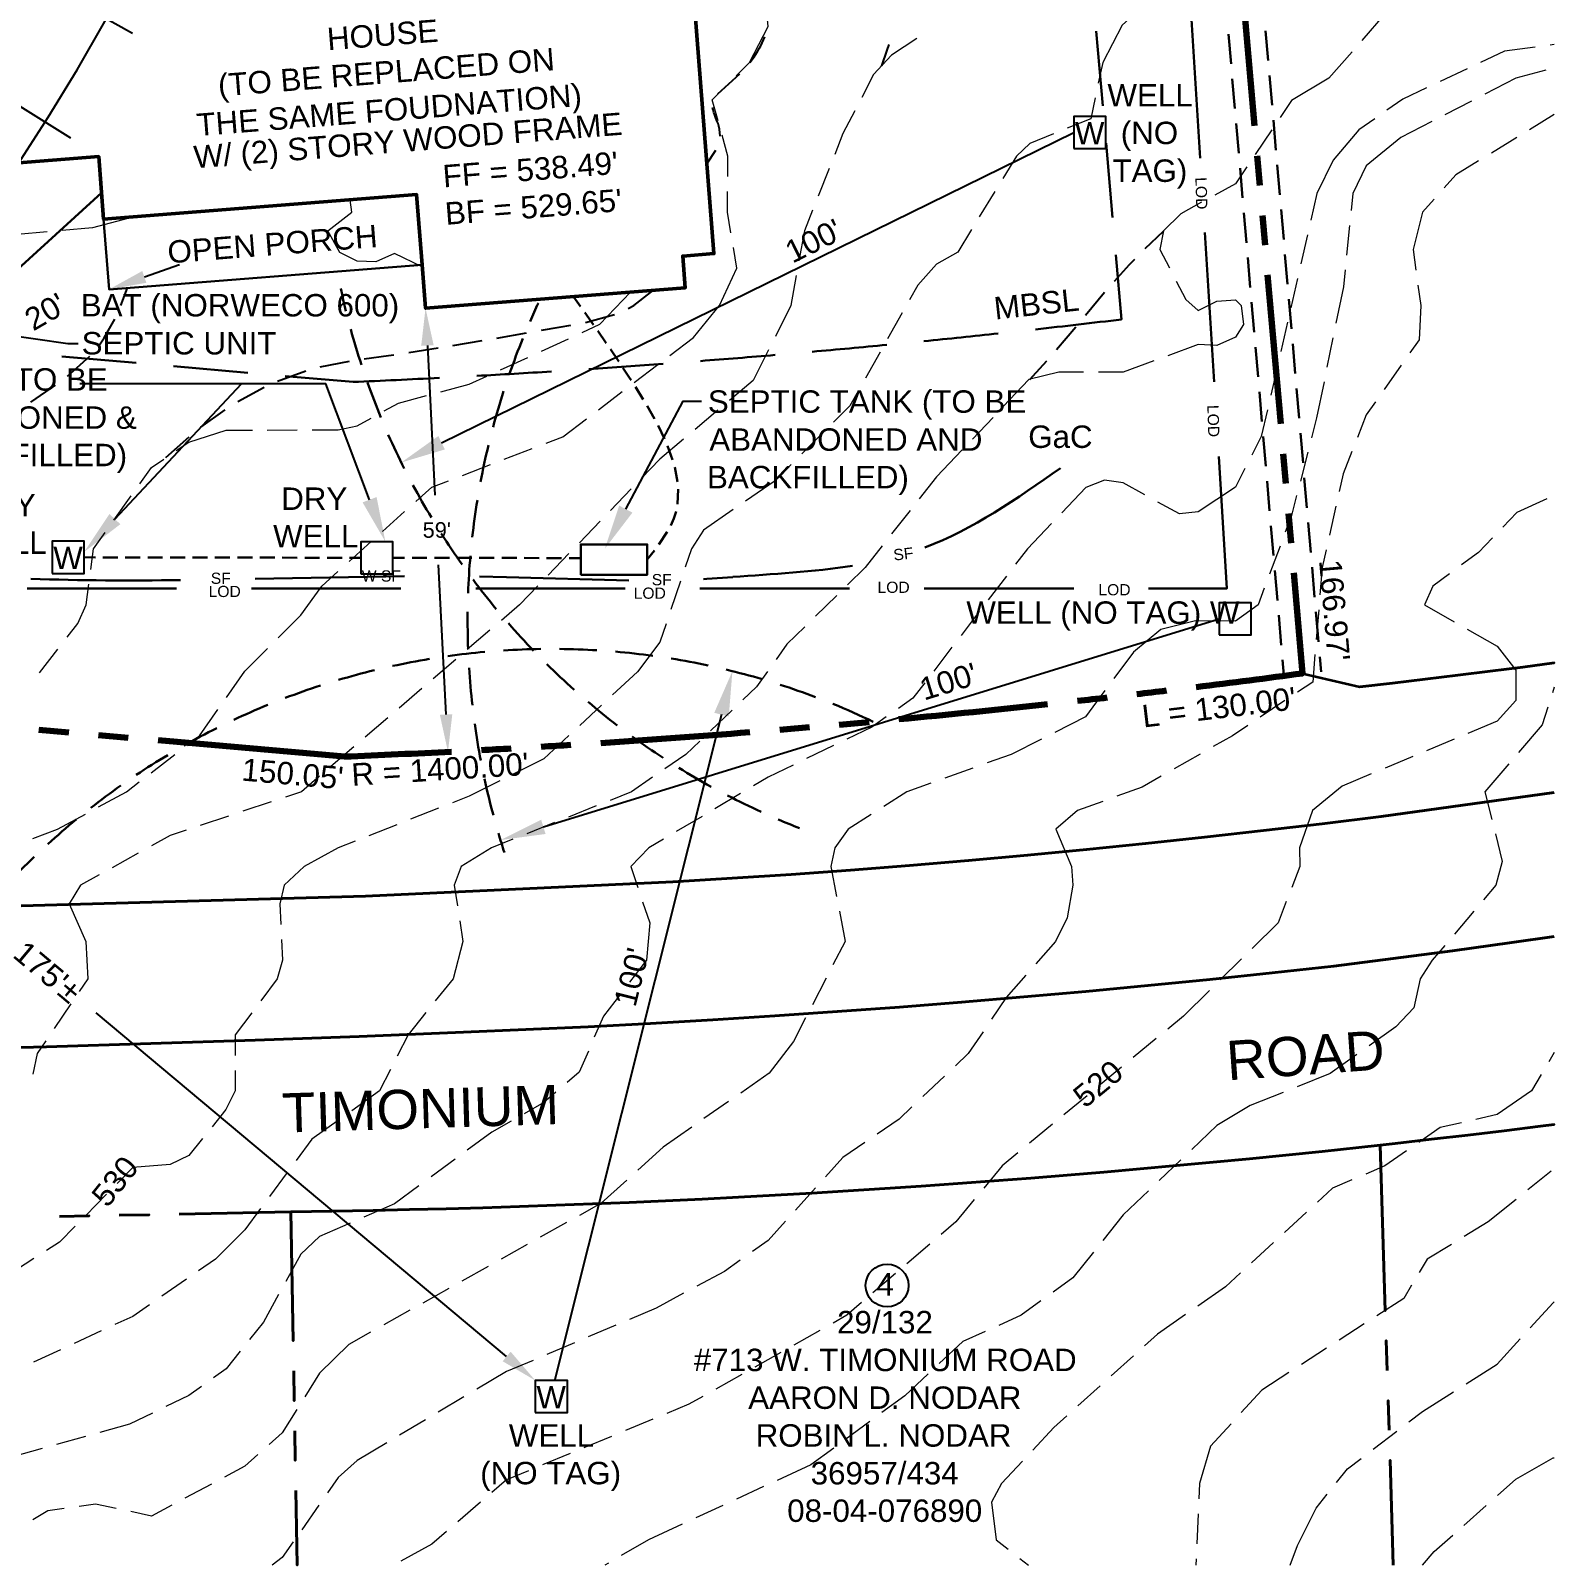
# Model space of a CAD drawing. Header units: inches. Extents: x -415 to 14109, y -1276 to 3235.
# Drawn here: x 11391 to 13911, y -1223 to 1314 of the extents above; entities that cross this region are included whole.
import ezdxf

# ---------------------------------------------------------------- set-up
doc = ezdxf.new("R2010")
doc.units = ezdxf.units.IN
doc.header["$MEASUREMENT"] = 0
for name, color, linetype in [('Buildings', 7, 'Continuous'), ('Parcels', 7, 'Continuous'), ('PDF_0', 7, 'Continuous'), ('Road_Edge_Of_Pavement', 7, 'Continuous'), ('SOIL', 7, 'Continuous'), ('Text', 7, 'Continuous'), ('Zoning', 7, 'Continuous')]:
    doc.layers.add(name, color=color, linetype=linetype)
doc.layers.add('Contours', color=7, linetype='Continuous', true_color=0x757575)
doc.styles.add('PDF Arial', font='arial.ttf')

msp = doc.modelspace()

# ---------------------------------------------------------------- linework, layer by layer
at = {"layer": 'Buildings', "lineweight": 50}
msp.add_lwpolyline([(11218.14773, 1083.70789), (11195.79241, 1368.62284), (11931.58915, 1426.37409), (12480.0529, 1469.41963), (12521.15306, 945.60278), (12469.63361, 941.56365), (12473.73868, 889.07151), (12044.20655, 855.35718), (12038.56826, 927.15469), (12029.45138, 1043.20123), (11511.80038, 1002.57917), (11503.68916, 1106.11267)], close=True, dxfattribs=at)
at = {"layer": 'Contours', "lineweight": 20}
for points in [[(12557.83492, 1239.30489), (12579.94294, 1261.51183), (12610.83813, 1320.89522), (12605.57903, 1371.57388)], [(13220.00417, 1344.76727), (13196.36292, 1323.20329), (13164.13235, 1261.37994), (13156.74652, 1227.10508)], [(13726.70832, 1368.57338), (13692.59832, 1363.97373), (13630.79146, 1341.73381), (13592.54341, 1297.86396)], [(12856.89505, 1300.94689), (12814.69031, 1273.8765), (12785.147, 1241.61296), (12765.5119, 1203.76058)], [(13576.30448, 1279.23453), (13538.07292, 1235.36468), (13476.24958, 1198.45202), (13457.57068, 1170.78813)], [(13879.27185, 1286.99954), (13828.27996, 1280.24019), (13788.96031, 1261.74264)], [(13910.79352, 1291.17055), (13903.78687, 1290.24732)], [(13766.5885, 1251.20794), (13721.84488, 1230.13855)], [(13897.01103, 1248.81744), (13847.1402, 1235.36468), (13795.98344, 1209.13509)], [(12527.91242, 1165.11687), (12518.30095, 1199.57308), (12540.40897, 1221.78003)], [(13699.47307, 1219.62033), (13660.15343, 1201.1063), (13634.00627, 1182.6747)], [(13151.55336, 1202.93627), (13144.18402, 1168.66141), (13105.3095, 1152.88409)], [(13773.99081, 1197.84203), (13729.98908, 1175.27239)], [(12754.11992, 1181.81742), (12734.46834, 1143.96504), (12720.81774, 1109.55829)], [(13613.79416, 1168.41412), (13587.647, 1149.98252), (13544.81579, 1100.07871), (13518.14108, 1045.0312), (13508.00205, 1000.79866)], [(13910.79352, 1175.38779), (13869.95713, 1150.42764)], [(13082.41013, 1143.56937), (13043.5521, 1127.79206), (13021.51001, 1106.85455), (12998.69308, 1069.59568)], [(13443.72225, 1150.29575), (13416.05837, 1109.32748)], [(13707.97997, 1163.99581), (13656.83969, 1137.74974), (13599.87978, 1090.78048), (13577.7223, 1045.0312), (13574.85369, 1016.95516)], [(12543.88757, 1072.84347), (12544.16783, 1106.85455), (12534.55636, 1141.29428)], [(13848.85477, 1137.53542), (13806.66651, 1111.75096)], [(13785.56414, 1098.85873), (13748.04149, 1075.94288), (13728.7691, 1054.26349)], [(12711.70086, 1086.57649), (12693.46709, 1040.61289)], [(13402.20994, 1088.83511), (13383.53104, 1061.17122), (13349.23969, 1042.36043)], [(12549.19613, 979.96007), (12543.40947, 1014.11953), (12543.68973, 1048.13061)], [(12985.78436, 1048.52628), (12959.93396, 1006.35452)], [(12038.81556, 923.92339), (11992.70358, 945.55332), (11961.79191, 931.83678), (11930.88024, 932.99081), (11902.52393, 947.59761), (11882.74046, 983.22434), (11922.52172, 1014.11953), (11919.6696, 1034.59542)], [(12684.35021, 1017.6311), (12670.69962, 983.22434), (12661.71462, 933.56783)], [(13327.56031, 1030.47387), (13293.28544, 1011.6466), (13264.30266, 983.22434), (13258.54897, 952.31267), (13274.1944, 922.12639)], [(13712.33233, 1035.79892), (13693.05993, 1014.11953), (13677.26613, 952.31267), (13681.89876, 918.20267)], [(11562.31418, 1006.55235), (11493.41824, 987.98886), (11443.21768, 983.58704)], [(13572.34779, 992.35771), (13567.31949, 943.16281)], [(11418.58726, 981.42734), (11369.32642, 977.10795)], [(12947.02525, 985.26864), (12924.20831, 948.02625), (12889.01022, 928.16035), (12858.09854, 893.68765), (12844.33255, 869.17263)], [(13502.49565, 976.6958), (13491.44988, 928.49007)], [(12448.13557, 777.32787), (12487.20792, 807.06902), (12530.53373, 859.59414), (12559.08787, 921.401), (12553.3012, 955.57694)], [(13564.81358, 918.56537), (13561.94498, 890.48932), (13549.74517, 830.77621)], [(12657.3128, 909.23416), (12648.32781, 859.59414), (12622.7247, 808.81656)], [(13285.56989, 900.18322), (13301.21532, 869.99694), (13321.7077, 851.74669), (13352.61937, 866.73267), (13383.53104, 869.12317), (13392.76333, 859.59414), (13396.90137, 828.68246), (13383.53104, 807.51415), (13352.61937, 793.61626), (13321.7077, 795.11651), (13271.50714, 776.65193)], [(13485.92699, 904.38721), (13474.88122, 856.18149)], [(13685.22897, 893.70414), (13689.84512, 859.59414), (13687.14138, 803.24422), (13671.92459, 781.54834)], [(12303.12273, 815.26268), (12332.58361, 828.76489), (12383.31173, 881.96594)], [(12832.21517, 847.60865), (12807.98042, 804.49717)], [(13469.37482, 832.07863), (13458.32905, 783.8729)], [(12235.69406, 784.351), (12280.652, 804.95878)], [(12611.58001, 786.7415), (12585.9769, 735.96393), (12546.65725, 702.85959)], [(13544.7993, 806.54146), (13534.89108, 758.08844)], [(12168.2654, 753.43933), (12213.22334, 774.04711)], [(12389.11488, 732.40291), (12428.4675, 762.35838)], [(12795.87953, 782.94967), (12771.64478, 739.83819)], [(13248.29453, 768.11207), (13198.07749, 749.63101), (13157.17517, 749.69696)], [(13657.71346, 761.31974), (13629.3077, 720.82957)], [(12069.7602, 717.21909), (12116.33379, 729.61673), (12145.79468, 743.13544)], [(13132.44583, 749.72993), (13091.5435, 749.77939), (13042.10131, 737.41472), (12999.63279, 692.75353)], [(13452.80616, 759.78653), (13441.76039, 711.5808)], [(11975.93709, 685.66446), (11999.31456, 698.44128), (12045.87166, 710.85541)], [(12330.09419, 687.47794), (12369.44681, 717.41693)], [(12759.54389, 718.27421), (12745.7614, 693.75919), (12718.92183, 666.90313)], [(13529.94521, 733.87018), (13517.74541, 674.14058), (13509.32095, 641.31651)], [(12527.74755, 686.93389), (12489.91167, 655.08251)], [(13436.25399, 687.47794), (13426.11497, 643.2454), (13410.43656, 612.43264)], [(13615.09657, 700.60098), (13599.87978, 678.9051), (13585.15758, 641.66272)], [(11856.70871, 654.30765), (11899.98505, 654.47252), (11930.88024, 661.01755), (11954.25771, 673.79437)], [(12243.72286, 632.15017), (12271.35377, 642.75081), (12310.42613, 672.49196)], [(12982.58603, 674.833), (12948.50901, 638.99195)], [(11632.01794, 620.03279), (11652.72464, 634.145), (11714.5315, 653.76361), (11757.80784, 653.92847)], [(11782.53718, 654.02739), (11831.97937, 654.20874)], [(12471.00196, 639.15681), (12431.68232, 606.05247), (12401.43009, 574.62972)], [(12701.44643, 649.42773), (12666.47914, 614.44396)], [(12174.48071, 605.59086), (12220.64214, 623.29706)], [(12931.47874, 621.07142), (12889.01022, 576.41024), (12860.70337, 540.48675)], [(13503.1551, 617.36202), (13490.83989, 569.46954)], [(13576.07367, 618.66443), (13561.36796, 581.42205), (13554.93833, 552.43927)], [(11571.7443, 565.11717), (11590.90129, 591.95675), (11611.60799, 606.08544)], [(12105.22207, 579.01506), (12151.38351, 596.73775)], [(12649.00374, 596.95207), (12622.16417, 570.09601), (12573.28251, 536.41465)], [(13399.20944, 590.40704), (13383.53104, 559.59429), (13321.7077, 518.82385), (13290.79602, 515.47715), (13255.26821, 535.01332)], [(12027.95113, 535.65629), (12054.51044, 559.56131), (12082.12487, 570.16196)], [(13233.60531, 546.93287), (13198.07749, 566.48553), (13167.1823, 571.28302), (13136.27063, 558.78646), (13096.42342, 517.2082)], [(11528.6493, 504.74461), (11557.38479, 545.00398)], [(12384.28442, 556.8246), (12349.99307, 521.18138)], [(13484.69053, 545.53154), (13476.24958, 512.69097), (13465.9292, 485.19195)], [(13898.65965, 540.48675), (13849.03611, 517.70279), (13825.77405, 493.59993)], [(11972.80471, 486.04923), (12009.56899, 519.1206)], [(12552.93851, 522.38488), (12504.05685, 488.70352), (12484.0096, 457.79184), (12473.68922, 427.34178)], [(12845.40415, 521.06598), (12814.80572, 482.22443)], [(13549.58031, 528.28694), (13538.88075, 480.01528)], [(11490.69801, 423.68184), (11495.13281, 457.79184), (11514.2898, 484.63142)], [(12332.84739, 503.37626), (12298.55604, 467.74952)], [(13079.31072, 499.35362), (13039.48, 457.79184), (13019.96031, 432.30414)], [(11917.67477, 436.42569), (11954.42257, 469.49706)], [(12799.5065, 462.80366), (12771.19965, 426.88017), (12741.78822, 398.02928)], [(13457.25745, 462.0288), (13439.89745, 415.73548)], [(13808.5954, 475.81129), (13785.31685, 451.69194), (13757.47162, 431.16659)], [(12281.41037, 449.92791), (12247.11902, 414.30118)], [(13533.53921, 455.87944), (13527.10958, 426.88017), (13523.28478, 381.41116)], [(11800.52365, 310.40499), (11838.1617, 348.17493), (11872.71683, 395.9685), (11899.29263, 419.89001)], [(13004.92487, 412.68553), (12974.85399, 373.41534)], [(13737.57274, 416.49385), (13709.71102, 395.9685), (13696.01097, 365.07331), (13745.38721, 336.89835)], [(11451.46079, 311.47659), (11469.00214, 334.16164), (11483.06489, 365.07331), (11487.49968, 399.16682)], [(12229.97334, 396.49606), (12199.72112, 365.07331), (12169.55133, 339.22291)], [(12465.72637, 403.93134), (12449.83365, 357.11046)], [(12724.13147, 380.71874), (12688.81798, 346.09766)], [(13431.20921, 392.57233), (13420.88883, 365.07331), (13383.53104, 338.1513), (13317.19047, 338.69535), (13259.90084, 324.35233), (13214.74507, 286.59888), (13182.48152, 243.04227)], [(13521.224, 356.78074), (13517.08596, 307.50341)], [(12441.88729, 333.70002), (12431.55043, 303.24996), (12394.48939, 254.38479), (12353.4222, 216.15323)], [(12959.81856, 353.79673), (12929.74768, 314.52654)], [(12150.77352, 323.13235), (12113.21789, 290.96773)], [(12671.17772, 328.78713), (12641.7498, 299.93623), (12623.87874, 274.89366)], [(13766.85228, 324.6326), (13816.22852, 296.45764), (13847.1402, 256.8907), (13847.1402, 207.03635), (13816.22852, 172.53068), (13767.84145, 152.26911)], [(11406.0907, 252.78563), (11436.34292, 291.90744)], [(11715.07554, 212.03168), (11745.44317, 255.14316), (11783.08122, 292.89661)], [(12914.71224, 294.90793), (12884.65785, 255.63774)], [(13515.02518, 282.8565), (13511.20038, 237.40398), (13485.97645, 220.53857)], [(12094.44008, 274.87717), (12056.88446, 242.69606)], [(12609.51923, 254.76397), (12591.64816, 229.73788), (12568.9796, 207.99255)], [(12869.62242, 236.01913), (12850.10272, 210.53143), (12826.18121, 193.84737)], [(13910.79352, 228.86411), (13907.72708, 219.38453)], [(12038.10665, 226.62199), (12000.55103, 194.44087)], [(13167.77581, 223.17637), (13135.51226, 179.61976), (13085.03144, 154.26394)], [(13465.41813, 206.78906), (13424.30148, 179.323)], [(11649.27902, 132.46915), (11670.46382, 148.72457), (11700.83144, 191.81956)], [(11981.77322, 178.3668), (11944.20111, 146.18569)], [(12335.32033, 199.30431), (12299.13306, 165.62295)], [(12551.12502, 190.87985), (12515.43234, 156.65444)], [(12805.90315, 179.70219), (12781.98164, 163.03461), (12740.91445, 143.13574)], [(13900.12693, 195.85869), (13890.77924, 166.89239), (13851.45959, 120.84636)], [(13403.74316, 165.57349), (13378.51923, 148.72457), (13346.73379, 130.62269)], [(11925.4233, 130.11162), (11887.86767, 97.93051)], [(12281.03119, 148.77403), (12239.964, 110.54247), (12189.20291, 85.21963)], [(12497.57776, 139.54174), (12474.9092, 117.8129), (12439.9584, 93.89138)], [(12718.65805, 132.35375), (12674.16172, 110.78976)], [(13062.9399, 143.16871), (13012.45908, 117.8129), (12972.72727, 103.58528)], [(13745.02452, 142.72358), (13699.42362, 123.63253)], [(11590.43968, 87.29689), (11629.67689, 117.41723)], [(13325.23575, 118.37343), (13282.27265, 93.90787)], [(13676.60668, 114.08701), (13630.98929, 94.97947)], [(13835.41849, 102.03558), (13796.09884, 55.98955), (13807.42488, 10.43811)], [(11869.08986, 81.83995), (11838.92007, 55.98955), (11812.45968, 47.16942)], [(12419.56494, 79.91106), (12384.63063, 55.98955), (12349.28416, 41.82788)], [(12651.90532, 100.00777), (12610.83813, 80.1089), (12586.58689, 65.76588)], [(12949.44872, 95.24325), (12902.89162, 78.55919)], [(13260.77461, 81.67509), (13228.98916, 63.57321), (13187.21307, 48.52129)], [(13608.18884, 85.43395), (13559.80177, 65.17238), (13510.87065, 25.09436), (13489.35613, -36.72898), (13490.01558, -67.62417), (13476.52984, -102.45957)], [(11503.49132, 30.97995), (11549.63627, 55.98955), (11570.82107, 72.24497)], [(12167.07839, 74.17386), (12116.33379, 48.85101), (12088.57099, 37.87119)], [(12565.30318, 53.17041), (12522.73574, 27.99594)], [(12879.61307, 70.23365), (12839.88127, 55.98955), (12801.91349, 31.73831)], [(11788.99978, 39.33846), (11742.09647, 23.69303)], [(12065.5727, 28.78728), (12019.59262, 10.60297)], [(12326.33533, 32.62857), (12280.43768, 14.22994)], [(13163.951, 40.14629), (13122.17491, 25.09436), (13086.31737, -5.81731), (13112.3656, -67.62417), (13114.75611, -98.53584), (13105.35896, -152.19851), (13085.77332, -191.25438), (13053.26248, -228.3319)], [(11394.61629, -21.41328), (11435.61753, -5.81731), (11481.76248, 19.19229)], [(11718.63657, 15.86208), (11671.73326, 0.21665)], [(11996.59433, 1.51906), (11950.61425, -16.66525)], [(12257.48886, 5.03063), (12211.5912, -13.368)], [(12501.46851, 15.40046), (12458.90107, -9.774)], [(12781.0749, 18.43393), (12743.10712, -5.81731), (12720.90017, -36.72898), (12714.61892, -67.62417), (12723.9831, -117.29717)], [(11648.27336, -7.61431), (11621.81296, -16.43444), (11590.90129, -33.54714)], [(12188.64238, -22.56732), (12153.29591, -36.72898), (12103.22724, -67.62417), (12091.57148, -98.53584), (12096.86356, -132.67882)], [(12437.61736, -22.36948), (12413.36612, -36.72898), (12383.55902, -67.62417), (12395.26424, -102.27822)], [(13813.40938, -13.56584), (13824.73542, -59.11728), (13813.87099, -98.53584), (13793.44456, -122.63871)], [(11569.25488, -45.51614), (11525.99502, -69.45414)], [(11927.61597, -25.74916), (11899.85316, -36.72898), (11843.71756, -67.62417), (11810.33296, -98.53584), (11803.02956, -129.44752), (11804.69467, -163.4586)], [(11504.34861, -81.43963), (11473.43693, -98.53584), (11454.77453, -129.44752), (11482.24058, -191.25438), (11485.8016, -253.07772), (11471.67291, -273.94929)], [(12403.17763, -125.70514), (12414.86637, -160.35919), (12409.6732, -222.16605), (12381.58068, -258.7325)], [(13467.6108, -125.5238), (13454.12506, -160.35919), (13411.01358, -202.89365)], [(12728.54978, -141.59787), (12737.91396, -191.25438), (12717.93265, -230.01349)], [(13777.45292, -141.49895), (13745.46964, -179.21943)], [(12100.65539, -157.1114), (12105.94747, -191.25438), (12089.70854, -253.07772), (12060.33008, -289.77606)], [(11805.89816, -188.15497), (11807.56327, -222.16605), (11798.95746, -253.07772), (11771.60681, -289.54525)], [(13729.478, -198.07967), (13709.05157, -222.16605), (13689.03729, -253.07772), (13678.60151, -300.88778), (13648.53064, -332.64025), (13604.44647, -364.03002)], [(13393.42278, -220.25365), (13358.2082, -254.99013)], [(12706.60662, -251.98963), (12683.93806, -295.94191)], [(13036.97409, -246.91187), (13004.46326, -283.9894), (12980.04716, -320.09423)], [(12366.51227, -278.33462), (12338.41974, -314.88458), (12323.31835, -349.90133)], [(13340.6174, -272.35012), (13297.50592, -314.88458), (13271.60606, -336.25073)], [(11457.80799, -294.42518), (11430.07816, -335.36048)], [(11756.78569, -309.32873), (11729.45153, -345.79626), (11729.40207, -379.79085)], [(12044.88249, -309.09792), (12015.52052, -345.79626), (11997.51756, -381.14272)], [(12672.59553, -317.91805), (12652.61423, -356.66068), (12612.42081, -409.18579), (12565.46804, -441.92744)], [(12966.19873, -340.58661), (12941.76614, -376.70793), (12920.39999, -396.92004)], [(13252.53149, -351.99508), (13214.38237, -383.4508)], [(11416.21324, -355.83637), (11402.08455, -376.70793), (11394.94601, -410.96631)], [(12313.54202, -372.60286), (12298.45713, -407.6196), (12278.59122, -424.63339)], [(13584.31679, -378.38953), (13540.23262, -409.7793), (13485.51484, -431.70598)], [(13910.79352, -375.02634), (13901.77555, -390.29258)], [(11729.3691, -404.52019), (11729.31964, -438.51479), (11714.02042, -469.42646), (11691.15403, -497.70034)], [(11986.30693, -403.16832), (11968.30397, -438.51479), (11922.27443, -471.22346)], [(13195.30781, -399.17866), (13157.15868, -430.65086)], [(12902.44649, -413.91734), (12866.52301, -447.91194)], [(13889.19656, -411.59278), (13873.30384, -438.51479), (13816.22852, -477.48823), (13781.24475, -485.48405)], [(12259.81341, -440.72394), (12239.964, -457.73773), (12207.51911, -476.11987)], [(12545.17349, -456.07262), (12504.61738, -484.3465)], [(13138.08412, -446.37872), (13099.93499, -477.85092)], [(13462.54952, -440.88881), (13407.83174, -462.81549), (13352.61937, -495.90334), (13311.10705, -535.5692)], [(12848.56951, -464.90924), (12827.20336, -485.12135), (12791.03258, -509.91663)], [(11902.11177, -485.53351), (11856.06575, -518.22569), (11830.11643, -553.4073)], [(12186.00458, -488.30319), (12153.57617, -506.66885), (12112.95411, -536.60783)], [(12484.33932, -498.49168), (12437.38655, -531.23332), (12395.24776, -569.31651)], [(13080.86043, -493.57878), (13042.7113, -525.05099)], [(13757.14189, -490.99045), (13722.15812, -498.96978), (13686.6303, -523.61669)], [(11675.59103, -516.92328), (11652.72464, -545.18067), (11621.81296, -560.36448), (11560.0061, -564.79928), (11534.10624, -591.27616)], [(12770.63912, -523.89695), (12734.46834, -548.69224), (12705.74933, -580.47768)], [(12093.03875, -551.28057), (12053.241, -580.62606)], [(13023.63674, -540.77885), (12997.72039, -562.145), (12967.27033, -598.97523)], [(13293.2195, -552.64893), (13257.47736, -586.82488)], [(13666.30279, -537.71241), (13630.79146, -562.35932), (13598.89061, -575.96045)], [(11815.4272, -573.30617), (11786.08172, -613.10392)], [(13905.41901, -571.14648), (13866.90718, -602.19004)], [(12033.32564, -595.28231), (11992.70358, -625.23778), (11942.22276, -647.26338)], [(12376.89859, -585.88516), (12334.7598, -623.96834), (12298.62199, -644.18046)], [(12689.18068, -598.82685), (12656.02688, -635.52519)], [(13239.60629, -603.90461), (13198.07749, -643.58695), (13164.06641, -685.94007)], [(13576.13962, -585.65435), (13544.25526, -599.239), (13519.41052, -622.1054)], [(11516.81219, -608.94939), (11482.24058, -644.31235)], [(11771.39249, -633.0028), (11745.44317, -668.1844), (11696.6934, -716.68688), (11669.01303, -735.82738)], [(12951.52599, -618.0333), (12921.05944, -654.86353), (12896.64334, -675.80104)], [(13847.66776, -617.70358), (13801.55578, -654.86353), (13761.59317, -679.32909)], [(11919.5542, -657.15512), (11869.07338, -679.1972), (11838.1617, -708.37782), (11813.21804, -753.61602)], [(12277.04152, -656.24837), (12233.89707, -680.40069)], [(12639.44173, -653.85787), (12610.72273, -685.6598), (12584.62503, -704.14086)], [(13501.20972, -638.85541), (13464.82462, -672.33893)], [(11464.94653, -661.98558), (11439.06315, -688.46246), (11417.53214, -702.24494)], [(12212.3166, -692.4851), (12169.15566, -716.62093)], [(12877.88202, -691.90808), (12840.34288, -724.08919)], [(13148.58584, -705.22895), (13114.57476, -747.59855), (13081.80014, -771.25628)], [(13446.62383, -689.07245), (13410.23873, -722.55597)], [(13740.50729, -692.2378), (13700.54468, -716.68688), (13687.4711, -738.49815)], [(11396.71004, -715.5823), (11355.08232, -742.25701)], [(12147.57519, -728.70534), (12104.43074, -752.84117)], [(12564.44589, -718.41793), (12538.3482, -736.91548), (12492.76378, -761.38103)], [(11648.68551, -749.90662), (11608.01399, -778.03212)], [(12821.56507, -740.17975), (12784.02593, -772.37735)], [(13392.03794, -739.30598), (13367.19319, -762.17237), (13321.06474, -794.18862)], [(13674.76022, -759.69944), (13661.68664, -781.51072), (13617.0914, -810.32864)], [(11801.28202, -775.27892), (11776.35484, -820.51713), (11753.15872, -849.54937)], [(12082.85027, -764.92557), (12039.68933, -789.06141)], [(12470.98548, -773.06977), (12425.40106, -797.55181), (12381.4323, -816.21422)], [(13061.76938, -785.73119), (13028.99476, -809.40541), (12992.01616, -826.07298)], [(11587.68648, -792.09487), (11560.0061, -811.25187), (11530.41333, -824.86949)], [(12018.10886, -801.14581), (11974.96441, -825.28165)], [(12765.26461, -788.4679), (12740.84851, -809.40541), (12718.01508, -822.26467)], [(13300.7537, -808.28435), (13254.60876, -840.31708), (13233.16018, -859.65543)], [(13870.92982, -830.14508), (13908.94706, -788.55033), (13910.79352, -787.3963)], [(11507.95909, -835.22284), (11463.05061, -855.91305)], [(12358.66482, -825.89164), (12313.14635, -845.21349)], [(12696.46759, -834.39853), (12653.38908, -858.66625)], [(12969.47949, -836.2285), (12932.50088, -852.89607), (12893.62636, -889.26469)], [(13596.31876, -823.73194), (13554.77347, -850.57152)], [(11953.38394, -837.36605), (11917.24613, -857.57816), (11869.07338, -905.09146), (11844.72322, -943.99896)], [(12290.39536, -854.87442), (12244.87689, -874.21276)], [(13764.85745, -922.61632), (13816.22852, -889.99008), (13854.24576, -848.39533)], [(11440.59637, -866.2664), (11395.68789, -886.95662)], [(11737.72762, -868.87123), (11714.5315, -897.90347), (11693.67642, -912.8235)], [(12222.10942, -883.87369), (12178.14065, -902.55259), (12128.94575, -931.71672)], [(12631.84158, -870.8166), (12588.76307, -895.08433)], [(13214.79452, -876.2076), (13178.04673, -909.31194)], [(13534.00083, -863.97482), (13492.45554, -890.81439)], [(12567.21558, -907.21819), (12524.13707, -931.48591)], [(12875.55746, -906.14658), (12836.66645, -942.5152), (12798.91299, -970.29449)], [(13471.68289, -904.21769), (13427.07117, -933.03562), (13393.0436, -970.278)], [(11673.57971, -927.21598), (11652.72464, -942.1525), (11614.75686, -960.40275)], [(13159.68107, -925.86411), (13122.94976, -958.96845)], [(13670.06165, -985.75857), (13692.59832, -968.49749), (13743.98588, -935.87125)], [(12107.67852, -944.32868), (12065.14406, -969.55261)], [(12502.58957, -943.61977), (12479.75615, -956.47903), (12443.17322, -971.62987)], [(11592.46748, -971.10231), (11554.4997, -989.35256), (11505.46967, -1003.03613)], [(11831.60019, -964.95295), (11807.25003, -1003.87693), (11785.57064, -1023.19879)], [(12043.87683, -982.16457), (12001.34237, -1007.38849)], [(12420.32331, -981.09296), (12374.63998, -1000.01915)], [(12778.99763, -984.93426), (12739.15043, -1014.24676)], [(13104.58411, -975.52062), (13083.11904, -994.84248), (13048.3331, -1032.16729)], [(13376.35954, -988.52825), (13342.33197, -1025.75415), (13324.06523, -1087.5775), (13322.94416, -1113.01574)], [(11481.66356, -1009.68008), (11434.01837, -1022.96798)], [(12351.79007, -1009.48225), (12306.10674, -1028.39195)], [(13611.15636, -1030.84839), (13650.42655, -1000.77752)], [(11410.21226, -1029.61193), (11361.18222, -1043.29549), (11317.08157, -1065.70028)], [(11767.12256, -1039.65204), (11745.44317, -1058.99038), (11711.82776, -1076.87794)], [(11980.07514, -1020.00046), (11930.88024, -1049.18108), (11899.98505, -1077.4055), (11881.99858, -1103.04158)], [(12283.25683, -1037.85504), (12237.57349, -1056.78123)], [(12719.23507, -1028.88653), (12681.46512, -1056.66582), (12625.75817, -1082.3019)], [(13031.46769, -1050.25268), (12996.68176, -1087.5775), (12979.91527, -1118.47268), (12988.07595, -1180.29603), (13007.74402, -1195.90849)], [(13550.63543, -1085.99482), (13568.96811, -1063.12842), (13591.52127, -1045.86735)], [(13816.70662, -1107.328), (13847.1402, -1080.29058), (13908.94706, -1044.92763), (13910.79352, -1044.91114)], [(11689.99999, -1088.48424), (11646.34447, -1111.71333)], [(12214.72359, -1066.22783), (12178.14065, -1081.37868), (12153.82347, -1102.2997)], [(12603.30393, -1092.63877), (12558.37896, -1113.3125)], [(13474.15583, -1222.66563), (13485.84456, -1189.89101), (13516.82218, -1128.13361), (13535.15486, -1105.2837)], [(11446.74573, -1128.85901), (11419.77427, -1132.78273), (11394.7152, -1147.35655)], [(11532.45762, -1128.69414), (11498.18276, -1121.34129), (11471.21129, -1125.28149)], [(11624.51671, -1123.31963), (11590.90129, -1141.20719), (11556.62643, -1133.87082)], [(11867.80394, -1123.28666), (11839.43114, -1163.77683)], [(12135.07863, -1118.42322), (12097.58895, -1150.67028)], [(12535.90824, -1123.64936), (12490.98327, -1144.32309)], [(13321.87256, -1137.71211), (13319.69638, -1187.12133)], [(13761.24696, -1156.58884), (13798.22557, -1123.74828)], [(12078.84411, -1166.79381), (12054.51044, -1187.71483), (12003.53503, -1215.77439)], [(12468.52903, -1154.65995), (12412.82207, -1180.29603), (12367.94657, -1206.65751)], [(11825.2365, -1184.02192), (11807.25003, -1209.658), (11790.51651, -1222.66563)], [(13692.82912, -1222.66563), (13712.33233, -1200.03004), (13742.7659, -1173.00912)], [(13027.11533, -1211.27365), (13041.45835, -1222.66563)], [(13318.62477, -1211.81769), (13318.14667, -1222.66563)], [(12346.62988, -1219.18704), (12340.69484, -1222.66563)]]:
    msp.add_lwpolyline(points, dxfattribs=at)
at = {"layer": 'Contours', "color": 251, "lineweight": 25, "true_color": 0x545454}
msp.add_lwpolyline([(12580.48699, 1261.29751), (12584.27882, 1266.30932, 0.0583422911), (12605.21423, 1304.04373)], format="xyb", dxfattribs=at)
for points in [[(12798.53381, 1256.21975), (12807.78258, 1281.97124), (12810.9974, 1291.43433)], [(12527.41783, 1209.59671), (12539.50223, 1220.67545), (12564.03374, 1242.98132)], [(12531.19317, 1139.77754), (12530.46778, 1151.51574)], [(12509.53027, 1093.87989), (12524.00518, 1116.38359)], [(13234.39665, 954.10967), (13264.26969, 982.99354)], [(13183.35529, 900.3316), (13208.4803, 927.76468), (13216.95422, 936.58481)], [(11540.28858, 859.94035), (11551.2684, 888.92313)], [(12379.09126, 854.79664), (12388.38949, 860.10521), (12421.34545, 884.94995)], [(13135.28146, 843.8333), (13167.11636, 881.68568)], [(11504.84319, 795.01759), (11512.93793, 806.29417), (11530.3309, 837.23881)], [(12308.97534, 831.61701), (12356.5381, 844.75653)], [(12162.31387, 806.11282), (12211.34391, 814.61971)], [(12235.71055, 818.80721), (12265.2209, 823.80254), (12284.6087, 827.06681)], [(13087.65275, 786.93934), (13119.48765, 824.8082)], [(12016.32835, 781.94401), (12065.01217, 789.59362)], [(12089.31287, 793.59977), (12137.93075, 801.87586)], [(11452.15322, 743.11895), (11488.81858, 776.28924)], [(11869.91418, 758.22033), (11918.46611, 767.79883)], [(11942.94815, 771.52472), (11983.224, 777.13004), (11991.92873, 778.35002)], [(13043.32129, 737.71147), (13048.34959, 743.02003), (13071.41382, 768.29342)], [(11799.58394, 734.89233), (11846.04212, 751.77422)], [(11391.66525, 700.0899), (11432.43569, 728.2154)], [(11733.67201, 700.91421), (11777.09672, 724.62141)], [(11672.70594, 658.59407), (11712.78396, 687.6428)], [(11614.85578, 608.31108), (11653.56543, 642.9981)]]:
    msp.add_lwpolyline(points, dxfattribs=at)
msp.add_open_spline([(12530.48427, 1151.51574), (12528.09279, 1163.50065), (12520.37567, 1176.08257), (12518.83937, 1187.38814)], degree=3, dxfattribs=at)
at = {"layer": 'Parcels', "lineweight": 90}
for points in [[(13415.21757, 1156.67592), (13393.67007, 1402.99662)], [(13423.82338, 1058.13775), (13419.52047, 1107.41508)], [(13432.44568, 959.61607), (13428.14277, 1008.87691)], [(13458.27959, 664.03453), (13436.74858, 910.35523)], [(13466.90189, 565.51284), (13462.59898, 614.77368)], [(13475.52418, 466.97467), (13471.20479, 516.23551)], [(11404.90369, 158.36901), (11454.16453, 154.04962)], [(11503.42538, 149.73023), (11552.68622, 145.42732)]]:
    msp.add_lwpolyline(points, dxfattribs=at)
for points in [[(13318.5918, 229.12789, 0.0025640272), (13494.35145, 251.63159), (13479.82709, 417.71383)], [(11601.96355, 141.10793), (11910.15705, 114.13647, 0.0025469033), (12087.18757, 122.24311)]]:
    msp.add_lwpolyline(points, format="xyb", dxfattribs=at)
at = {"layer": 'Parcels', "lineweight": 35}
msp.add_lwpolyline([(13494.35145, 251.63159), (13589.24617, 229.68842), (13643.13964, 235.75536), (13697.18149, 242.05309), (13751.07496, 248.61461), (13804.98492, 255.40694), (13858.76299, 262.21575), (13910.79352, 269.13996), (13858.76299, 262.21575), (13804.98492, 255.40694), (13751.07496, 248.61461), (13697.18149, 242.05309), (13643.13964, 235.75536), (13589.24617, 229.68842)], dxfattribs=at)
for points in [[(11636.55165, -642.13616), (11821.34575, -638.55865), (11825.25299, -851.77501), (11821.34575, -638.55865), (11957.45603, -635.95383), (12017.91102, -634.71736), (12078.36601, -633.2336), (12138.821, -631.50255), (12199.40788, -629.6396), (12259.86287, -627.54585), (12320.31786, -625.3367), (12380.77285, -622.84728), (12441.21135, -620.12705), (12501.68283, -617.29142), (12561.98944, -614.19201), (12622.46092, -610.9772), (12682.91591, -607.51509), (12743.2555, -603.80569), (12803.71049, -599.98088), (12864.03359, -595.8923), (12924.37317, -591.7048), (12984.69627, -587.25352), (13045.03586, -582.67035), (13105.35896, -577.72448), (13165.69854, -572.77861), (13225.90624, -567.47005), (13286.22934, -562.02959), (13346.43704, -556.45725), (13406.64473, -550.6541), (13466.85243, -544.58717), (13527.07661, -538.40483), (13587.26782, -531.99169), (13622.74618, -528.035), (13631.35199, -801.78877), (13622.74618, -528.035), (13647.34363, -525.31477), (13707.45241, -518.50596), (13767.51173, -511.58174), (13827.60402, -504.41023), (13887.67983, -496.99143), (13910.79352, -494.05688), (13887.67983, -496.99143), (13827.60402, -504.41023), (13767.51173, -511.58174), (13707.45241, -518.50596), (13647.34363, -525.31477), (13622.74618, -528.035), (13587.26782, -531.99169), (13527.07661, -538.40483), (13466.85243, -544.58717), (13406.64473, -550.6541), (13346.43704, -556.45725), (13286.22934, -562.02959), (13225.90624, -567.47005), (13165.69854, -572.77861), (13105.35896, -577.72448), (13045.03586, -582.67035), (12984.69627, -587.25352), (12924.37317, -591.7048), (12864.03359, -595.8923), (12803.71049, -599.98088), (12743.2555, -603.80569), (12682.91591, -607.51509), (12622.46092, -610.9772), (12561.98944, -614.19201), (12501.68283, -617.29142), (12441.21135, -620.12705), (12380.77285, -622.84728), (12320.31786, -625.3367), (12259.86287, -627.54585), (12199.40788, -629.6396), (12138.821, -631.50255), (12078.36601, -633.2336), (12017.91102, -634.71736), (11957.45603, -635.95383), (11821.34575, -638.55865)], [(11438.7664, -645.97745), (11488.20859, -645.02125)], [(11537.65078, -644.06505), (11587.10946, -643.10885)], [(13634.4514, -900.65667), (13632.90169, -851.23096)], [(11826.14325, -901.2172), (11827.04999, -950.65939)], [(13637.5673, -999.50808), (13636.0011, -950.08237)], [(11827.95673, -1000.10158), (11828.86347, -1049.54377)], [(13644.57394, -1222.66563), (13639.117, -1048.93378)], [(11829.77022, -1098.98596), (11832.02883, -1222.66563)]]:
    msp.add_lwpolyline(points, close=True, dxfattribs=at)
at = {"layer": 'Parcels', "lineweight": 90}
for centre, radius, start, end in [((10972.85805, 19468.01465), 19381.4396, 276.366799872, 276.512986475), ((11178.81059, 17645.13484), 17546.9668, 276.681441792, 276.842931224), ((11194.47738, 17527.56074), 17428.37469, 275.374706772, 276.187557565), ((11202.04716, 17474.15205), 17374.4928, 273.735594782, 274.550957116), ((11266.89853, 16704.13708), 16601.75025, 274.709377382, 274.880041073), ((11169.43449, 17824.17914), 17726.02903, 275.045775846, 275.205637697), ((11342.09661, 15005.36981), 14901.72767, 273.05616062, 273.246268257), ((11288.09605, 16100.38079), 15998.02225, 273.394382132, 273.571494974)]:
    msp.add_arc(centre, radius, start, end, dxfattribs=at)
at = {"layer": 'PDF_0', "lineweight": 30}
for points in [[(13309.47492, 1350.42205), (13324.92251, 1103.65622)], [(13164.09938, 1189.96161), (13153.33387, 1313.13021)], [(13376.14522, 1259.26971), (13371.87528, 1308.54704)], [(13437.72127, 1264.6607), (13433.46782, 1313.92154)], [(13382.54187, 1185.37844), (13378.27194, 1234.63929)], [(13444.11792, 1190.75295), (13439.84799, 1240.03028)], [(13388.93853, 1111.47069), (13384.66859, 1160.73154)], [(13450.51458, 1116.86169), (13446.24465, 1166.12253)], [(13180.25588, 1005.23345), (13169.49038, 1128.38556)], [(13456.91123, 1042.95394), (13452.6413, 1092.21478)], [(13395.3187, 1037.56294), (13391.06525, 1086.84027)], [(11268.74395, 827.90761), (11508.40422, 1045.90497)], [(13463.2914, 969.04619), (13459.03796, 1018.32352)], [(12038.56826, 927.15469), (11520.91726, 886.53263), (11511.80038, 1002.57917)], [(13401.71535, 963.67168), (13397.4619, 1012.93252)], [(13332.63807, 980.25682), (13348.08566, 733.491)], [(13408.11201, 889.76393), (13403.85856, 939.04126)], [(13469.68806, 895.15493), (13465.43461, 944.41577)], [(12300.45196, 858.25875), (12289.34024, 873.87121)], [(13414.50866, 815.87267), (13410.23873, 865.13351)], [(13476.08472, 821.24718), (13471.83127, 870.5245)], [(12321.91703, 827.9241), (12307.60698, 848.20215)], [(12342.93696, 797.78728), (12328.94016, 817.93344)], [(12363.85798, 767.08992), (12349.99307, 787.51636)], [(13420.90532, 741.96492), (13416.63539, 791.22576)], [(13482.48137, 747.35591), (13478.21144, 796.61675)], [(11442.52526, 775.58033), (11565.69385, 764.79834)], [(11627.2699, 759.40734), (11750.42201, 748.62535)], [(12384.26793, 736.29365), (12381.49825, 740.53061), (12370.61734, 757.00035)], [(12404.34815, 704.62361), (12391.15917, 725.66004)], [(13427.30197, 668.05717), (13423.03204, 717.33449)], [(13488.87803, 673.44816), (13484.60809, 722.709)], [(12423.02705, 672.47547), (12410.7613, 694.00649)], [(12439.5957, 639.23924), (12428.8302, 661.56159)], [(13433.68214, 594.1659), (13429.4287, 643.42674)], [(13495.27468, 599.54041), (13491.00475, 648.81774)], [(12452.85063, 604.66763), (12444.47563, 627.84726)], [(13239.8371, 392.29207), (13369.43532, 392.29207), (13355.80121, 610.0916)], [(12460.91239, 568.41442), (12456.27977, 592.6162)], [(13440.0788, 520.25815), (13435.82535, 569.53548)], [(13501.65485, 525.64915), (13497.40141, 574.90999)], [(12460.82996, 531.46879), (12461.95103, 556.03326)], [(12449.86662, 496.23772), (12454.76303, 507.53079), (12458.43946, 519.35141)], [(12430.21504, 464.76552), (12443.99753, 485.43924)], [(13446.47545, 446.3504), (13442.22201, 495.62773)], [(13508.05151, 451.7414), (13503.79806, 501.01873)], [(11479.8171, 443.56423), (11498.21573, 443.54774)], [(11510.5804, 443.51477), (11535.30974, 443.4818)], [(11547.67441, 443.46531), (11572.38726, 443.41585)], [(11584.75193, 443.39937), (11609.48127, 443.3664)], [(11621.84594, 443.33342), (11646.57528, 443.30045)], [(11658.93994, 443.28396), (11683.6528, 443.23451)], [(11696.01747, 443.21802), (11720.7468, 443.18505)], [(11733.11147, 443.15207), (11757.84081, 443.1191)], [(11770.20548, 443.10262), (11794.91833, 443.05316)], [(11807.283, 443.03667), (11832.01234, 442.98721)], [(11844.37701, 442.97073), (11869.10635, 442.93775)], [(11881.47102, 442.92127), (11906.18387, 442.87181)], [(11918.54854, 442.85532), (11936.94717, 442.82235)], [(11989.99984, 442.82235), (12009.47008, 442.78938)], [(12021.83475, 442.77289), (12046.56408, 442.72343)], [(12058.91227, 442.70695), (12083.64161, 442.67397)], [(12096.00627, 442.65749), (12120.73561, 442.60803)], [(12133.10028, 442.59154), (12157.82962, 442.54208)], [(12170.19429, 442.5256), (12194.90714, 442.49263)], [(12207.27181, 442.47614), (12232.00115, 442.42668)], [(12244.36582, 442.41019), (12269.09516, 442.36074)], [(12281.45983, 442.34425), (12300.93006, 442.31128)], [(12410.84373, 439.75591), (12422.81273, 454.95621)], [(11762.35804, 408.18479), (12009.56899, 412.38878)], [(12133.1992, 411.96014), (12177.89336, 411.03691), (12380.39367, 405.05241)], [(12503.8755, 407.52534), (12509.59622, 407.88804), (12552.24608, 411.03691)], [(13452.87211, 372.45914), (13448.60218, 421.71998)], [(13514.44816, 377.83365), (13510.19472, 427.11098)], [(11385.40049, 392.29207), (11632.64441, 392.29207)], [(11756.27462, 392.29207), (12003.53503, 392.29207)], [(12127.16524, 392.29207), (12374.42565, 392.29207)], [(12498.05586, 392.29207), (12745.31627, 392.29207)], [(12868.94648, 392.29207), (13116.20689, 392.29207)], [(13459.26877, 298.55139), (13454.99883, 347.82872)], [(13520.84482, 303.94238), (13516.57489, 353.20323)], [(13525.13124, 254.33533), (13522.97154, 279.31196)], [(13463.55518, 248.94434), (13461.39549, 273.92097)]]:
    msp.add_lwpolyline(points, dxfattribs=at)
at = {"layer": 'PDF_0', "lineweight": 25}
for points in [[(13116.14095, 1119.15327), (13169.19362, 1119.15327), (13169.19362, 1172.18946), (13116.14095, 1172.18946)], [(11426.78091, 417.05438), (11479.8171, 417.05438), (11479.8171, 470.09057), (11426.78091, 470.09057)], [(11936.94717, 416.29601), (11989.99984, 416.29601), (11989.99984, 469.34869), (11936.94717, 469.34869)], [(13356.32877, 315.4168), (13409.36496, 315.4168), (13409.36496, 368.45299), (13356.32877, 368.45299)], [(12225.73638, -970.19557), (12278.77257, -970.19557), (12278.77257, -917.15938), (12225.73638, -917.15938)]]:
    msp.add_lwpolyline(points, close=True, dxfattribs=at)
for points in [[(12070.73289, 632.95799), (13116.14095, 1145.67961)], [(11345.89949, 812.52596), (11452.92807, 796.92999), (11469.77699, 796.92999)], [(11951.68585, 538.77218), (11879.52564, 730.4905), (11472.3983, 730.4905)], [(11530.49576, 506.77242), (11739.7884, 730.4905)], [(12375.38186, 523.24216), (12470.06225, 701.63961), (12500.80906, 701.63961)], [(12239.02428, -1.95953), (13356.32877, 341.92665)], [(12533.63314, 183.51051), (12257.88452, -915.60968)]]:
    msp.add_lwpolyline(points, dxfattribs=at)
at = {"layer": 'PDF_0', "lineweight": 30}
for points in [[(13052.83384, 820.37341, 0.0021671076), (13194.97808, 836.79369), (13185.63039, 943.64092)], [(11812.01455, 743.23436), (11924.25277, 733.40856, 0.0021093216), (12067.20489, 740.17621)]]:
    msp.add_lwpolyline(points, format="xyb", dxfattribs=at)
msp.add_lwpolyline([(12300.93006, 414.66388), (12410.84373, 414.66388), (12410.84373, 464.84795), (12300.93006, 464.84795)], close=True, dxfattribs=at)
at = {"layer": 'PDF_0', "lineweight": 25}
msp.add_circle((12807.48614, -760.15372), 35.47867, dxfattribs=at)
at = {"layer": 'PDF_0', "lineweight": 30}
for centre, radius, start, end in [((13098.63269, 1143.89874), 1221.69322, 192.10192172, 193.88973976), ((13366.04039, 331.7818), 1253.76947, 154.88403144, 156.40561291), ((13104.99398, 1144.83035), 1228.07422, 195.30266257, 198.18660845), ((11211.73488, 17364.89882), 16646.65432, 275.711561757, 276.137082663), ((13358.16389, 335.93448), 1244.90819, 157.85821863, 160.70312121), ((11242.52402, 17035.86568), 16316.18706, 275.067799037, 275.501905321), ((11187.76301, 17674.85617), 16957.55774, 273.808228907, 274.22592742), ((11236.279, 17060.65802), 16341.43755, 274.431710528, 274.865170025), ((11226.51409, 17093.28653), 16374.69, 273.159191974, 273.591782059), ((13120.86895, 1150.58152), 1244.97014, 199.63257937, 202.47728521), ((13354.39061, 337.65033), 1240.78984, 162.14795528, 165.00193875), ((13118.91111, 1150.33909), 1243.08325, 203.92611444, 206.77518197), ((13344.86119, 339.8741), 1230.9979, 166.42538297, 169.30278701), ((13107.54051, 1144.20692), 1230.15593, 208.19848278, 211.0773756), ((13345.26135, 339.4273), 1231.46349, 170.72381348, 173.59983705), ((13121.41778, 1153.32421), 1246.77057, 212.52733172, 215.36812046), ((13348.84536, 338.90484), 1235.08085, 175.02845137, 177.89567924), ((11554.54755, 5791.90165), 5386.51383, 268.26577055, 270.89565283), ((13111.25521, 1146.05161), 1234.2695, 216.80060912, 219.67010903), ((13354.75708, 338.99084), 1240.99581, 179.33696017, 182.19057446), ((13114.40493, 1148.83133), 1238.47323, 221.10610344, 223.96569518), ((12252.06064, -940.03207), 1232.18907, 95.10210619, 97.97617319), ((12252.91728, -949.87839), 1242.07895, 90.82341562, 93.67509425), ((12252.44608, -951.88665), 1244.07961, 86.5303905, 89.377192), ((12251.91376, -951.30974), 1243.53341, 82.23194887, 85.08018717), ((12249.64582, -933.87921), 1225.65437, 103.68313428, 106.57301555), ((12253.6291, -949.04596), 1241.34453, 99.41705483, 102.26983928), ((13352.33175, 339.0898), 1238.58112, 183.62948481, 186.48868334), ((13107.02883, 1140.94314), 1227.66918, 225.38215795, 228.26705182), ((12252.86676, -942.51603), 1234.68476, 77.91828578, 80.78648199), ((12252.51198, -944.43175), 1236.63378, 73.62435207, 76.48847117), ((12248.53389, -933.17531), 1224.63708, 107.97833498, 110.8706014), ((12250.89451, -949.25074), 1241.71583, 69.33753491, 72.18941948), ((13119.90964, 1156.42738), 1247.82377, 229.71805235, 232.55645248), ((12255.68633, -950.8276), 1243.69535, 112.31237914, 115.16038847), ((12251.44344, -946.85585), 1239.27845, 64.52031261, 67.89287352), ((12248.7217, -937.1059), 1228.29707, 116.58036818, 119.46360019), ((13344.6887, 337.87305), 1230.83761, 187.91139898, 190.78882623), ((13108.79355, 1141.2688), 1229.01422, 233.97895503, 236.86086276), ((12248.87132, -938.42559), 1229.50491, 120.87991009, 123.76031087), ((13347.94462, 338.29835), 1234.11079, 192.21469212, 195.08469983), ((13113.1735, 1147.95246), 1237.00665, 238.29153805, 241.1549277), ((12253.48304, -945.2569), 1237.75013, 125.19227718, 128.0541821), ((13112.42825, 1146.4828), 1235.35769, 242.58554748, 245.45274999), ((12250.63608, -941.91444), 1233.35689, 129.48159991, 132.35315483), ((13116.06325, 1155.49457), 1245.07622, 246.89495185, 248.6493861), ((13359.18495, 341.7798), 1245.88048, 196.52591438, 198.05714971), ((12244.24164, -936.08188), 1224.71335, 133.7617362, 136.65369245)]:
    msp.add_arc(centre, radius, start, end, dxfattribs=at)
for points in [[(12869.86971, 459.78668), (12949.68469, 489.7907), (13021.85997, 540.4531), (13094.03526, 591.1155)], [(12552.26257, 411.05339), (12617.95513, 416.01567), (12685.23405, 419.21709), (12750.23343, 429.50914)]]:
    msp.add_open_spline(points, degree=3, dxfattribs=at)
at = {"layer": 'PDF_0', "transparency": 33554559}
for points in [[(12076.17334, 621.87925), (12004.12854, 600.31526), (12065.29244, 644.06971)], [(11963.25919, 543.14103), (11977.81652, 469.34869), (11940.11252, 534.41982)], [(11539.53021, 498.33147), (11479.83359, 452.59868), (11521.47779, 515.21337)], [(12386.31222, 517.43901), (12340.61241, 457.7259), (12364.46797, 529.04531)], [(12521.64765, 186.52749), (12551.68555, 255.47288), (12545.61862, 180.51001)], [(12242.66774, -13.76367), (12168.13351, -23.77081), (12235.39731, 9.86109)]]:
    msp.add_solid(points, dxfattribs=at)
at = {"layer": 'Road_Edge_Of_Pavement', "lineweight": 40}
for points in [[(11217.78503, -137.1301), (11944.86056, -116.43988), (12453.39468, -92.99647), (12551.22394, -87.04494), (12649.00374, -80.5164), (12746.75058, -73.46029), (12844.46444, -65.81069), (12942.14532, -57.61703), (13039.76027, -48.86285), (13137.30926, -39.54813), (13234.84177, -29.67288), (13332.29185, -19.25358), (13429.69248, -8.27376), (13527.02715, 3.28309), (13624.29588, 15.36749), (13910.79352, 54.60471)], [(13910.79352, -183.3245), (13840.28193, -193.29867), (13742.40321, -206.70197), (13644.47502, -219.62717), (13546.44793, -232.07427), (13443.95306, -243.38382), (13341.39225, -254.13284), (13238.79847, -264.37079), (13136.10577, -274.0482), (13033.39658, -283.21454), (12930.62145, -291.83684), (12827.79686, -299.91509), (12724.92281, -307.46578), (12621.99931, -314.47243), (12519.04283, -320.95151), (12416.06986, -326.88656), (12313.03095, -332.29404), (12209.97555, -337.15747), (12106.90367, -341.47687), (11934.60612, -348.26919), (11762.29209, -354.51747), (11589.94509, -360.2217), (11417.63106, -365.39838), (11245.30054, -370.03101)]]:
    msp.add_lwpolyline(points, dxfattribs=at)
at = {"layer": 'SOIL', "lineweight": 25}
for points in [[(11370.49694, 1093.96232), (11420.10399, 1171.03543), (11468.02945, 1249.42743), (11514.07548, 1329.1713), (11557.9783, 1410.25056), (11599.55656, 1492.64872), (11638.54648, 1576.3328), (11674.76672, 1661.33578), (11707.96998, 1747.59171), (11738.09031, 1834.98519), (11764.96286, 1923.36785), (11788.50519, 2012.62428), (11808.58542, 2102.6061), (11825.1211, 2193.19791), (11837.96387, 2284.25133), (11847.01481, 2375.63448), (11852.175, 2467.21546), (11853.95551, 2558.91185), (11851.94419, 2742.46949), (11850.41097, 2926.01064), (11854.53253, 3109.40342), (11860.71486, 3235.2098)], [(11473.37099, 1357.74193), (11559.87421, 1309.7835)], [(11373.33257, 1189.54946), (11457.11557, 1136.99137)]]:
    msp.add_lwpolyline(points, dxfattribs=at)
at = {"layer": 'Zoning', "lineweight": 25}
for points in [[(11579.21256, 907.09095), (11637.50785, 927.66576)], [(11520.91726, 886.53263), (11520.91726, 886.53263)], [(12043.58008, 855.3242), (12044.20655, 855.35718)], [(12047.32245, 793.61626), (12059.8355, 546.30639)], [(12078.16818, 183.67537), (12065.65513, 430.98524)], [(12080.6576, 121.90148), (12081.28407, 121.93445)], [(12178.322, -877.47704), (11499.55111, -309.34521)], [(12225.73638, -917.15938), (12225.73638, -917.15938)]]:
    msp.add_lwpolyline(points, dxfattribs=at)
at = {"layer": 'Zoning', "transparency": 33554559}
for points in [[(11575.78342, 916.81783), (11520.91726, 886.54912), (11582.64169, 897.39705)], [(12057.62634, 794.14382), (12044.20655, 855.37366), (12037.05153, 793.10519)], [(12067.88077, 183.1643), (12081.30056, 121.95094), (12088.47207, 184.20293)], [(12171.72751, -885.37394), (12225.73638, -917.1429), (12184.94946, -869.56365)]]:
    msp.add_solid(points, dxfattribs=at)

# ---------------------------------------------------------------- texts
at = {"layer": 'Text', "attachment_point": 7, "style": 'PDF Arial'}
for s, insert, char_height, rotation in [('HOUSE', (11882.86211, 1281.15893), 37.071906, 4.48744959), ('(TO BE REPLACED ON', (11703.36155, 1194.13596), 37.0719065, 4.48744959), ('THE SAME FOUDNATION)', (11667.88903, 1128.71492), 37.0719065, 4.48744959), ('W/ (2) STORY WOOD FRAME', (11663.21734, 1075.4458), 37.0719065, 4.48744959), ("FF = 538.49'", (12074.17848, 1054.40076), 37.0719065, 4.48744959), ('LOD', (13316.91869, 1071.61448), 18.535953, 271.78477264), ("BF = 529.65'", (12077.82284, 992.55866), 37.0719065, 4.48744959), ('OPEN PORCH', (11619.02122, 928.84267), 37.071906, 4.48744959), ("100'", (12651.16179, 928.3361), 37.071906, 26.38427745), ("20'", (11395.74749, 816.25967), 37.071906, 30.00000055), ('MBSL', (12986.29855, 836.01695), 37.071906, 6.16596889), ('LOD', (13336.69659, 695.21074), 18.535953, 271.78477264), ('SF', (12818.96267, 437.86287), 18.535953, 6.5819466), ("166.97'", (13521.15405, 438.30048), 37.071906, 274.99710966), ("100'", (12868.57029, 206.07025), 37.071906, 17.1080835), ("L = 130.00'", (13231.41385, 161.61681), 37.0719065, 6.85211098), ("150.05'", (11738.90563, 74.14474), 37.071906, 354.9971099), ("R = 1400.00'", (11922.85104, 65.23839), 37.0719065, 3.55237652), ("175'±", (11359.28029, -216.41874), 37.071906, 320), ("100'", (12391.65139, -301.51111), 37.071906, 75.89489106), ('ROAD', (13370.97393, -421.97911), 64.875836, 4.06494773), ('520', (13135.05202, -468.76694), 37.071906, 39.51612768), ('TIMONIUM', (11808.04914, -508.3808), 64.875836, 1.78991029), ('530', (11518.56302, -633.43032), 37.071906, 51.46952091)]:
    msp.add_mtext(s, dxfattribs=dict(at, insert=insert, char_height=char_height, rotation=rotation))
for s, insert, char_height in [('WELL', (13171.81332, 1188.80128), 37.071906), ('W', (13117.95746, 1126.24262), 37.07191), ('(NO', (13193.8255, 1115.45714), 37.071906), ('TAG)', (13180.15829, 1053.01203), 37.071906), ('BAT (NORWECO 600)', (11474.11314, 830.57324), 37.0719065), ('SEPTIC UNIT', (11475.52251, 778.39499), 37.0719065), ('S.T. (TO BE', (11236.81216, 707.91441), 37.0719065), ('SEPTIC TANK (TO BE', (12511.04312, 671.35908), 37.0719065), ('ABANDONED &', (11189.74653, 655.50856), 37.0719065), ('GaC', (13040.8129, 623.89159), 37.071906), ('ABANDONED AND', (12513.4168, 619.18083), 37.0719065), ('BACK FILLED)', (11202.56069, 583.02421), 37.0719065), ('BACKFILLED)', (12509.63375, 546.46888), 37.0719065), ('DRY', (11805.56456, 521.92165), 37.071906), ('DRY', (11290.14202, 511.13166), 37.071906), ('WELL', (11276.71589, 449.31707), 37.071906), ('WELL', (11792.13843, 460.10706), 37.071906), ("59'", (12039.43236, 475.55732), 25.7444), ('W', (11428.58741, 424.13997), 37.07191), ('SF', (11689.07841, 399.43026), 18.535953), ('W SF', (11938.76015, 403.21258), 18.535953), ('SF', (12418.28329, 397.12402), 18.535953), ('LOD', (11685.48447, 377.63867), 18.535953), ('LOD', (12388.34237, 374.79884), 18.535953), ('LOD', (12791.59821, 384.5354), 18.535953), ('LOD', (13156.8333, 380.49117), 18.535953), ('WELL (NO TAG) W', (12938.50122, 322.50322), 37.0719065), ('4', (12789.76773, -776.69934), 37.07191), ('29/132', (12724.71405, -839.76484), 37.071906), ('#713 W. TIMONIUM ROAD', (12487.9209, -902.20994), 37.0719065), ('W', (12227.54315, -963.10769), 37.07191), ('AARON D. NODAR', (12577.7913, -964.62975), 37.0719065), ('ROBIN L. NODAR', (12590.12331, -1027.07485), 37.0719065), ('WELL', (12181.89891, -1026.55139), 37.071906), ('(NO TAG)', (12134.62929, -1099.89553), 37.071906), ('36957/434', (12681.07914, -1089.50815), 37.071906), ('08-04-076890', (12642.26575, -1151.44581), 37.0719065)]:
    msp.add_mtext(s, dxfattribs=dict(at, insert=insert, char_height=char_height))

doc.saveas('drawing.dxf')
